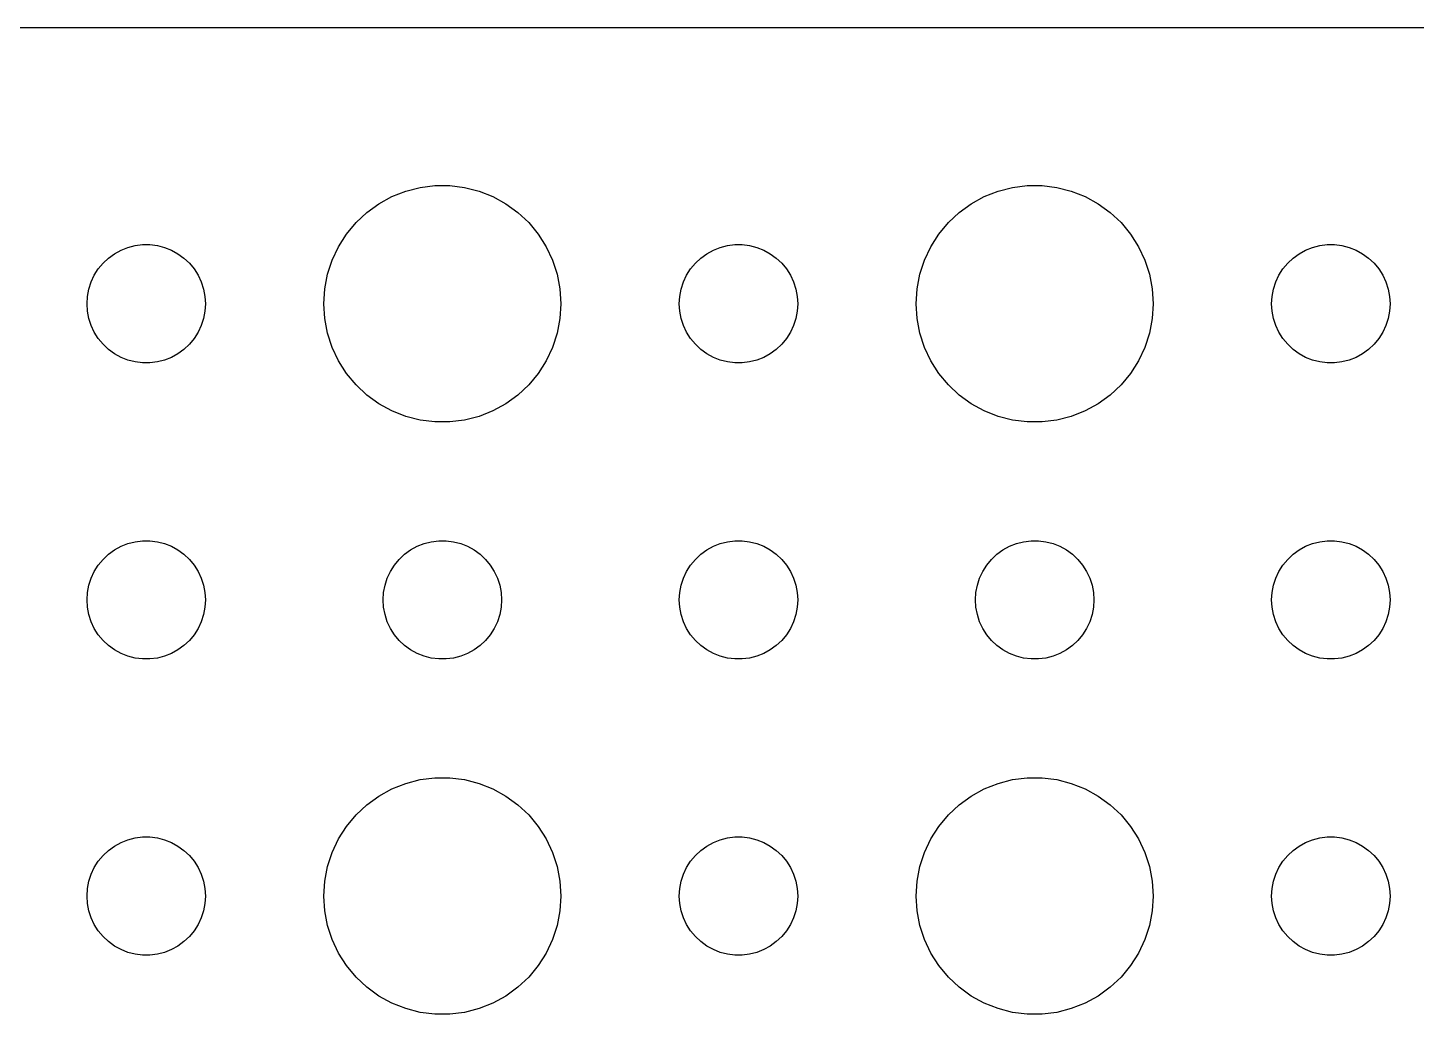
# Model space of a CAD drawing. Header units: metres. Extents: x -134 to 134, y 176 to 394.
# Drawn here: x -3 to 32.16, y 255.01 to 279.99 of the extents above; entities that cross this region are included whole.
import ezdxf

# ---------------------------------------------------------------- set-up
doc = ezdxf.new("R2010")
doc.units = ezdxf.units.M

msp = doc.modelspace()

# ---------------------------------------------------------------- linework, layer by layer
for p, q in [((129.814, 279.99), (-129.814, 279.99)), ((5.89252, 275.533), (6.22266, 275.714)), ((6.22266, 275.714), (6.57294, 275.853)), ((6.57294, 275.853), (6.93785, 275.947)), ((6.93785, 275.947), (7.31161, 275.994)), ((7.31161, 275.994), (7.68837, 275.994)), ((7.68837, 275.994), (8.06213, 275.947)), ((8.06213, 275.947), (8.42705, 275.853)), ((8.42705, 275.853), (8.77733, 275.714)), ((8.77733, 275.714), (9.10747, 275.533)), ((20.8925, 275.533), (21.2227, 275.714)), ((21.2227, 275.714), (21.5729, 275.853)), ((21.5729, 275.853), (21.9379, 275.947)), ((21.9379, 275.947), (22.3116, 275.994)), ((22.3116, 275.994), (22.6884, 275.994)), ((22.6884, 275.994), (23.0621, 275.947)), ((23.0621, 275.947), (23.427, 275.853)), ((23.427, 275.853), (23.7773, 275.714)), ((23.7773, 275.714), (24.1075, 275.533)), ((5.58772, 275.312), (5.89252, 275.533)), ((9.10747, 275.533), (9.41226, 275.312)), ((20.5877, 275.312), (20.8925, 275.533)), ((24.1075, 275.533), (24.4123, 275.312)), ((5.07294, 274.763), (5.31308, 275.054)), ((5.31308, 275.054), (5.58772, 275.312)), ((9.41226, 275.312), (9.6869, 275.054)), ((9.6869, 275.054), (9.92705, 274.763)), ((20.0729, 274.763), (20.3131, 275.054)), ((20.3131, 275.054), (20.5877, 275.312)), ((24.4123, 275.312), (24.6869, 275.054)), ((24.6869, 275.054), (24.927, 274.763)), ((4.87108, 274.445), (5.07294, 274.763)), ((9.92705, 274.763), (10.1289, 274.445)), ((19.8711, 274.445), (20.0729, 274.763)), ((24.927, 274.763), (25.1289, 274.445)), ((-0.95613, 274.156), (-0.80373, 274.266)), ((-0.80373, 274.266), (-0.63866, 274.357)), ((-0.63866, 274.357), (-0.46352, 274.427)), ((-0.46352, 274.427), (-0.28107, 274.473)), ((-0.28107, 274.473), (-0.09418, 274.497)), ((-0.09418, 274.497), (0.09418, 274.497)), ((0.09418, 274.497), (0.28107, 274.473)), ((0.28107, 274.473), (0.46352, 274.427)), ((0.46352, 274.427), (0.63866, 274.357)), ((0.63866, 274.357), (0.80373, 274.266)), ((0.80373, 274.266), (0.95613, 274.156)), ((4.71066, 274.104), (4.87108, 274.445)), ((10.1289, 274.445), (10.2893, 274.104)), ((14.0439, 274.156), (14.1963, 274.266)), ((14.1963, 274.266), (14.3613, 274.357)), ((14.3613, 274.357), (14.5365, 274.427)), ((14.5365, 274.427), (14.7189, 274.473)), ((14.7189, 274.473), (14.9058, 274.497)), ((14.9058, 274.497), (15.0942, 274.497)), ((15.0942, 274.497), (15.2811, 274.473)), ((15.2811, 274.473), (15.4635, 274.427)), ((15.4635, 274.427), (15.6387, 274.357)), ((15.6387, 274.357), (15.8037, 274.266)), ((15.8037, 274.266), (15.9561, 274.156)), ((19.7107, 274.104), (19.8711, 274.445)), ((25.1289, 274.445), (25.2893, 274.104)), ((29.0439, 274.156), (29.1963, 274.266)), ((29.1963, 274.266), (29.3613, 274.357)), ((29.3613, 274.357), (29.5365, 274.427)), ((29.5365, 274.427), (29.7189, 274.473)), ((29.7189, 274.473), (29.9058, 274.497)), ((29.9058, 274.497), (30.0942, 274.497)), ((30.0942, 274.497), (30.2811, 274.473)), ((30.2811, 274.473), (30.4635, 274.427)), ((30.4635, 274.427), (30.6387, 274.357)), ((30.6387, 274.357), (30.8037, 274.266)), ((30.8037, 274.266), (30.9561, 274.156)), ((-1.21352, 273.882), (-1.09344, 274.027)), ((-1.09344, 274.027), (-0.95613, 274.156)), ((0.95613, 274.156), (1.09344, 274.027)), ((1.09344, 274.027), (1.21352, 273.882)), ((4.59424, 273.746), (4.71066, 274.104)), ((10.2893, 274.104), (10.4057, 273.746)), ((13.7865, 273.882), (13.9065, 274.027)), ((13.9065, 274.027), (14.0439, 274.156)), ((15.9561, 274.156), (16.0934, 274.027)), ((16.0934, 274.027), (16.2135, 273.882)), ((19.5942, 273.746), (19.7107, 274.104)), ((25.2893, 274.104), (25.4057, 273.746)), ((28.7865, 273.882), (28.9065, 274.027)), ((28.9065, 274.027), (29.0439, 274.156)), ((30.9561, 274.156), (31.0934, 274.027)), ((31.0934, 274.027), (31.2135, 273.882)), ((-1.39465, 273.552), (-1.31445, 273.723)), ((-1.31445, 273.723), (-1.21352, 273.882)), ((1.21352, 273.882), (1.31445, 273.723)), ((1.31445, 273.723), (1.39465, 273.552)), ((4.52365, 273.376), (4.59424, 273.746)), ((10.4057, 273.746), (10.4763, 273.376)), ((13.6053, 273.552), (13.6855, 273.723)), ((13.6855, 273.723), (13.7865, 273.882)), ((16.2135, 273.882), (16.3145, 273.723)), ((16.3145, 273.723), (16.3947, 273.552)), ((19.5237, 273.376), (19.5942, 273.746)), ((25.4057, 273.746), (25.4763, 273.376)), ((28.6053, 273.552), (28.6855, 273.723)), ((28.6855, 273.723), (28.7865, 273.882)), ((31.2135, 273.882), (31.3145, 273.723)), ((31.3145, 273.723), (31.3947, 273.552)), ((-1.48816, 273.188), (-1.45287, 273.373)), ((-1.45287, 273.373), (-1.39465, 273.552)), ((1.39465, 273.552), (1.45287, 273.373)), ((1.45287, 273.373), (1.48816, 273.188)), ((4.5, 273), (4.52365, 273.376)), ((10.4763, 273.376), (10.5, 273)), ((13.5118, 273.188), (13.5471, 273.373)), ((13.5471, 273.373), (13.6053, 273.552)), ((16.3947, 273.552), (16.4529, 273.373)), ((16.4529, 273.373), (16.4882, 273.188)), ((19.5, 273), (19.5237, 273.376)), ((25.4763, 273.376), (25.5, 273)), ((28.5118, 273.188), (28.5471, 273.373)), ((28.5471, 273.373), (28.6053, 273.552)), ((31.3947, 273.552), (31.4529, 273.373)), ((31.4529, 273.373), (31.4882, 273.188)), ((-1.5, 273), (-1.48816, 273.188)), ((-1.48816, 272.812), (-1.5, 273)), ((1.48816, 273.188), (1.5, 273)), ((1.5, 273), (1.48816, 272.812)), ((4.52365, 272.624), (4.5, 273)), ((10.5, 273), (10.4763, 272.624)), ((13.5, 273), (13.5118, 273.188)), ((13.5118, 272.812), (13.5, 273)), ((16.4882, 273.188), (16.5, 273)), ((16.5, 273), (16.4882, 272.812)), ((19.5237, 272.624), (19.5, 273)), ((25.5, 273), (25.4763, 272.624)), ((28.5, 273), (28.5118, 273.188)), ((28.5118, 272.812), (28.5, 273)), ((31.4882, 273.188), (31.5, 273)), ((31.5, 273), (31.4882, 272.812)), ((-1.45287, 272.627), (-1.48816, 272.812)), ((-1.39465, 272.448), (-1.45287, 272.627)), ((1.45287, 272.627), (1.39465, 272.448)), ((1.48816, 272.812), (1.45287, 272.627)), ((4.59424, 272.254), (4.52365, 272.624)), ((10.4763, 272.624), (10.4057, 272.254)), ((13.5471, 272.627), (13.5118, 272.812)), ((13.6053, 272.448), (13.5471, 272.627)), ((16.4529, 272.627), (16.3947, 272.448)), ((16.4882, 272.812), (16.4529, 272.627)), ((19.5942, 272.254), (19.5237, 272.624)), ((25.4763, 272.624), (25.4057, 272.254)), ((28.5471, 272.627), (28.5118, 272.812)), ((28.6053, 272.448), (28.5471, 272.627)), ((31.4529, 272.627), (31.3947, 272.448)), ((31.4882, 272.812), (31.4529, 272.627)), ((-1.31445, 272.277), (-1.39465, 272.448)), ((-1.21352, 272.118), (-1.31445, 272.277)), ((1.31445, 272.277), (1.21352, 272.118)), ((1.39465, 272.448), (1.31445, 272.277)), ((4.71066, 271.896), (4.59424, 272.254)), ((10.4057, 272.254), (10.2893, 271.896)), ((13.6855, 272.277), (13.6053, 272.448)), ((13.7865, 272.118), (13.6855, 272.277)), ((16.3145, 272.277), (16.2135, 272.118)), ((16.3947, 272.448), (16.3145, 272.277)), ((19.7107, 271.896), (19.5942, 272.254)), ((25.4057, 272.254), (25.2893, 271.896)), ((28.6855, 272.277), (28.6053, 272.448)), ((28.7865, 272.118), (28.6855, 272.277)), ((31.3145, 272.277), (31.2135, 272.118)), ((31.3947, 272.448), (31.3145, 272.277)), ((-1.09344, 271.973), (-1.21352, 272.118)), ((-0.95613, 271.844), (-1.09344, 271.973)), ((-0.80373, 271.734), (-0.95613, 271.844)), ((0.95613, 271.844), (0.80373, 271.734)), ((1.09344, 271.973), (0.95613, 271.844)), ((1.21352, 272.118), (1.09344, 271.973)), ((4.87108, 271.555), (4.71066, 271.896)), ((10.2893, 271.896), (10.1289, 271.555)), ((13.9065, 271.973), (13.7865, 272.118)), ((14.0439, 271.844), (13.9065, 271.973)), ((14.1963, 271.734), (14.0439, 271.844)), ((15.9561, 271.844), (15.8037, 271.734)), ((16.0934, 271.973), (15.9561, 271.844)), ((16.2135, 272.118), (16.0934, 271.973)), ((19.8711, 271.555), (19.7107, 271.896)), ((25.2893, 271.896), (25.1289, 271.555)), ((28.9065, 271.973), (28.7865, 272.118)), ((29.0439, 271.844), (28.9065, 271.973)), ((29.1963, 271.734), (29.0439, 271.844)), ((30.9561, 271.844), (30.8037, 271.734)), ((31.0934, 271.973), (30.9561, 271.844)), ((31.2135, 272.118), (31.0934, 271.973)), ((-0.63866, 271.643), (-0.80373, 271.734)), ((-0.46352, 271.573), (-0.63866, 271.643)), ((-0.28107, 271.527), (-0.46352, 271.573)), ((-0.09418, 271.503), (-0.28107, 271.527)), ((0.09418, 271.503), (-0.09418, 271.503)), ((0.28107, 271.527), (0.09418, 271.503)), ((0.46352, 271.573), (0.28107, 271.527)), ((0.63866, 271.643), (0.46352, 271.573)), ((0.80373, 271.734), (0.63866, 271.643)), ((5.07294, 271.237), (4.87108, 271.555)), ((10.1289, 271.555), (9.92705, 271.237)), ((14.3613, 271.643), (14.1963, 271.734)), ((14.5365, 271.573), (14.3613, 271.643)), ((14.7189, 271.527), (14.5365, 271.573)), ((14.9058, 271.503), (14.7189, 271.527)), ((15.0942, 271.503), (14.9058, 271.503)), ((15.2811, 271.527), (15.0942, 271.503)), ((15.4635, 271.573), (15.2811, 271.527)), ((15.6387, 271.643), (15.4635, 271.573)), ((15.8037, 271.734), (15.6387, 271.643)), ((20.0729, 271.237), (19.8711, 271.555)), ((25.1289, 271.555), (24.927, 271.237)), ((29.3613, 271.643), (29.1963, 271.734)), ((29.5365, 271.573), (29.3613, 271.643)), ((29.7189, 271.527), (29.5365, 271.573)), ((29.9058, 271.503), (29.7189, 271.527)), ((30.0942, 271.503), (29.9058, 271.503)), ((30.2811, 271.527), (30.0942, 271.503)), ((30.4635, 271.573), (30.2811, 271.527)), ((30.6387, 271.643), (30.4635, 271.573)), ((30.8037, 271.734), (30.6387, 271.643)), ((5.31308, 270.946), (5.07294, 271.237)), ((9.92705, 271.237), (9.6869, 270.946)), ((20.3131, 270.946), (20.0729, 271.237)), ((24.927, 271.237), (24.6869, 270.946)), ((5.58772, 270.688), (5.31308, 270.946)), ((9.6869, 270.946), (9.41226, 270.688)), ((20.5877, 270.688), (20.3131, 270.946)), ((24.6869, 270.946), (24.4123, 270.688)), ((5.89252, 270.467), (5.58772, 270.688)), ((6.22266, 270.286), (5.89252, 270.467)), ((9.10747, 270.467), (8.77733, 270.286)), ((9.41226, 270.688), (9.10747, 270.467)), ((20.8925, 270.467), (20.5877, 270.688)), ((21.2227, 270.286), (20.8925, 270.467)), ((24.1075, 270.467), (23.7773, 270.286)), ((24.4123, 270.688), (24.1075, 270.467)), ((6.57294, 270.147), (6.22266, 270.286)), ((6.93785, 270.053), (6.57294, 270.147)), ((7.31161, 270.006), (6.93785, 270.053)), ((8.06213, 270.053), (7.68837, 270.006)), ((8.42705, 270.147), (8.06213, 270.053)), ((8.77733, 270.286), (8.42705, 270.147)), ((21.5729, 270.147), (21.2227, 270.286)), ((21.9379, 270.053), (21.5729, 270.147)), ((22.3116, 270.006), (21.9379, 270.053)), ((23.0621, 270.053), (22.6884, 270.006)), ((23.427, 270.147), (23.0621, 270.053)), ((23.7773, 270.286), (23.427, 270.147)), ((7.68837, 270.006), (7.31161, 270.006)), ((22.6884, 270.006), (22.3116, 270.006)), ((-0.63866, 266.857), (-0.46352, 266.927)), ((-0.46352, 266.927), (-0.28107, 266.973)), ((-0.28107, 266.973), (-0.09418, 266.997)), ((-0.09418, 266.997), (0.09418, 266.997)), ((0.09418, 266.997), (0.28107, 266.973)), ((0.28107, 266.973), (0.46352, 266.927)), ((0.46352, 266.927), (0.63866, 266.857)), ((6.86133, 266.857), (7.03647, 266.927)), ((7.03647, 266.927), (7.21892, 266.973)), ((7.21892, 266.973), (7.40581, 266.997)), ((7.40581, 266.997), (7.59418, 266.997)), ((7.59418, 266.997), (7.78107, 266.973)), ((7.78107, 266.973), (7.96352, 266.927)), ((7.96352, 266.927), (8.13866, 266.857)), ((14.3613, 266.857), (14.5365, 266.927)), ((14.5365, 266.927), (14.7189, 266.973)), ((14.7189, 266.973), (14.9058, 266.997)), ((14.9058, 266.997), (15.0942, 266.997)), ((15.0942, 266.997), (15.2811, 266.973)), ((15.2811, 266.973), (15.4635, 266.927)), ((15.4635, 266.927), (15.6387, 266.857)), ((21.8613, 266.857), (22.0365, 266.927)), ((22.0365, 266.927), (22.2189, 266.973)), ((22.2189, 266.973), (22.4058, 266.997)), ((22.4058, 266.997), (22.5942, 266.997)), ((22.5942, 266.997), (22.7811, 266.973)), ((22.7811, 266.973), (22.9635, 266.927)), ((22.9635, 266.927), (23.1387, 266.857)), ((29.3613, 266.857), (29.5365, 266.927)), ((29.5365, 266.927), (29.7189, 266.973)), ((29.7189, 266.973), (29.9058, 266.997)), ((29.9058, 266.997), (30.0942, 266.997)), ((30.0942, 266.997), (30.2811, 266.973)), ((30.2811, 266.973), (30.4635, 266.927)), ((30.4635, 266.927), (30.6387, 266.857)), ((-1.21352, 266.382), (-1.09344, 266.527)), ((-1.09344, 266.527), (-0.95613, 266.656)), ((-0.95613, 266.656), (-0.80373, 266.766)), ((-0.80373, 266.766), (-0.63866, 266.857)), ((0.63866, 266.857), (0.80373, 266.766)), ((0.80373, 266.766), (0.95613, 266.656)), ((0.95613, 266.656), (1.09344, 266.527)), ((1.09344, 266.527), (1.21352, 266.382)), ((6.28647, 266.382), (6.40654, 266.527)), ((6.40654, 266.527), (6.54385, 266.656)), ((6.54385, 266.656), (6.69626, 266.766)), ((6.69626, 266.766), (6.86133, 266.857)), ((8.13866, 266.857), (8.30373, 266.766)), ((8.30373, 266.766), (8.45613, 266.656)), ((8.45613, 266.656), (8.59344, 266.527)), ((8.59344, 266.527), (8.71352, 266.382)), ((13.7865, 266.382), (13.9065, 266.527)), ((13.9065, 266.527), (14.0439, 266.656)), ((14.0439, 266.656), (14.1963, 266.766)), ((14.1963, 266.766), (14.3613, 266.857)), ((15.6387, 266.857), (15.8037, 266.766)), ((15.8037, 266.766), (15.9561, 266.656)), ((15.9561, 266.656), (16.0934, 266.527)), ((16.0934, 266.527), (16.2135, 266.382)), ((21.2865, 266.382), (21.4065, 266.527)), ((21.4065, 266.527), (21.5439, 266.656)), ((21.5439, 266.656), (21.6963, 266.766)), ((21.6963, 266.766), (21.8613, 266.857)), ((23.1387, 266.857), (23.3037, 266.766)), ((23.3037, 266.766), (23.4561, 266.656)), ((23.4561, 266.656), (23.5934, 266.527)), ((23.5934, 266.527), (23.7135, 266.382)), ((28.7865, 266.382), (28.9065, 266.527)), ((28.9065, 266.527), (29.0439, 266.656)), ((29.0439, 266.656), (29.1963, 266.766)), ((29.1963, 266.766), (29.3613, 266.857)), ((30.6387, 266.857), (30.8037, 266.766)), ((30.8037, 266.766), (30.9561, 266.656)), ((30.9561, 266.656), (31.0934, 266.527)), ((31.0934, 266.527), (31.2135, 266.382)), ((-1.39465, 266.052), (-1.31445, 266.223)), ((-1.31445, 266.223), (-1.21352, 266.382)), ((1.21352, 266.382), (1.31445, 266.223)), ((1.31445, 266.223), (1.39465, 266.052)), ((6.10533, 266.052), (6.18553, 266.223)), ((6.18553, 266.223), (6.28647, 266.382)), ((8.71352, 266.382), (8.81445, 266.223)), ((8.81445, 266.223), (8.89465, 266.052)), ((13.6053, 266.052), (13.6855, 266.223)), ((13.6855, 266.223), (13.7865, 266.382)), ((16.2135, 266.382), (16.3145, 266.223)), ((16.3145, 266.223), (16.3947, 266.052)), ((21.1053, 266.052), (21.1855, 266.223)), ((21.1855, 266.223), (21.2865, 266.382)), ((23.7135, 266.382), (23.8145, 266.223)), ((23.8145, 266.223), (23.8947, 266.052)), ((28.6053, 266.052), (28.6855, 266.223)), ((28.6855, 266.223), (28.7865, 266.382)), ((31.2135, 266.382), (31.3145, 266.223)), ((31.3145, 266.223), (31.3947, 266.052)), ((-1.48816, 265.688), (-1.45287, 265.873)), ((-1.45287, 265.873), (-1.39465, 266.052)), ((1.39465, 266.052), (1.45287, 265.873)), ((1.45287, 265.873), (1.48816, 265.688)), ((6.01183, 265.688), (6.04712, 265.873)), ((6.04712, 265.873), (6.10533, 266.052)), ((8.89465, 266.052), (8.95287, 265.873)), ((8.95287, 265.873), (8.98816, 265.688)), ((13.5118, 265.688), (13.5471, 265.873)), ((13.5471, 265.873), (13.6053, 266.052)), ((16.3947, 266.052), (16.4529, 265.873)), ((16.4529, 265.873), (16.4882, 265.688)), ((21.0118, 265.688), (21.0471, 265.873)), ((21.0471, 265.873), (21.1053, 266.052)), ((23.8947, 266.052), (23.9529, 265.873)), ((23.9529, 265.873), (23.9882, 265.688)), ((28.5118, 265.688), (28.5471, 265.873)), ((28.5471, 265.873), (28.6053, 266.052)), ((31.3947, 266.052), (31.4529, 265.873)), ((31.4529, 265.873), (31.4882, 265.688)), ((-1.5, 265.5), (-1.48816, 265.688)), ((-1.48816, 265.312), (-1.5, 265.5)), ((1.48816, 265.688), (1.5, 265.5)), ((1.5, 265.5), (1.48816, 265.312)), ((6, 265.5), (6.01183, 265.688)), ((6.01183, 265.312), (6, 265.5)), ((8.98816, 265.688), (9, 265.5)), ((9, 265.5), (8.98816, 265.312)), ((13.5, 265.5), (13.5118, 265.688)), ((13.5118, 265.312), (13.5, 265.5)), ((16.4882, 265.688), (16.5, 265.5)), ((16.5, 265.5), (16.4882, 265.312)), ((21, 265.5), (21.0118, 265.688)), ((21.0118, 265.312), (21, 265.5)), ((23.9882, 265.688), (24, 265.5)), ((24, 265.5), (23.9882, 265.312)), ((28.5, 265.5), (28.5118, 265.688)), ((28.5118, 265.312), (28.5, 265.5)), ((31.4882, 265.688), (31.5, 265.5)), ((31.5, 265.5), (31.4882, 265.312)), ((-1.45287, 265.127), (-1.48816, 265.312)), ((-1.39465, 264.948), (-1.45287, 265.127)), ((1.45287, 265.127), (1.39465, 264.948)), ((1.48816, 265.312), (1.45287, 265.127)), ((6.04712, 265.127), (6.01183, 265.312)), ((6.10533, 264.948), (6.04712, 265.127)), ((8.95287, 265.127), (8.89465, 264.948)), ((8.98816, 265.312), (8.95287, 265.127)), ((13.5471, 265.127), (13.5118, 265.312)), ((13.6053, 264.948), (13.5471, 265.127)), ((16.4529, 265.127), (16.3947, 264.948)), ((16.4882, 265.312), (16.4529, 265.127)), ((21.0471, 265.127), (21.0118, 265.312)), ((21.1053, 264.948), (21.0471, 265.127)), ((23.9529, 265.127), (23.8947, 264.948)), ((23.9882, 265.312), (23.9529, 265.127)), ((28.5471, 265.127), (28.5118, 265.312)), ((28.6053, 264.948), (28.5471, 265.127)), ((31.4529, 265.127), (31.3947, 264.948)), ((31.4882, 265.312), (31.4529, 265.127)), ((-1.31445, 264.777), (-1.39465, 264.948)), ((-1.21352, 264.618), (-1.31445, 264.777)), ((1.31445, 264.777), (1.21352, 264.618)), ((1.39465, 264.948), (1.31445, 264.777)), ((6.18553, 264.777), (6.10533, 264.948)), ((6.28647, 264.618), (6.18553, 264.777)), ((8.81445, 264.777), (8.71352, 264.618)), ((8.89465, 264.948), (8.81445, 264.777)), ((13.6855, 264.777), (13.6053, 264.948)), ((13.7865, 264.618), (13.6855, 264.777)), ((16.3145, 264.777), (16.2135, 264.618)), ((16.3947, 264.948), (16.3145, 264.777)), ((21.1855, 264.777), (21.1053, 264.948)), ((21.2865, 264.618), (21.1855, 264.777)), ((23.8145, 264.777), (23.7135, 264.618)), ((23.8947, 264.948), (23.8145, 264.777)), ((28.6855, 264.777), (28.6053, 264.948)), ((28.7865, 264.618), (28.6855, 264.777)), ((31.3145, 264.777), (31.2135, 264.618)), ((31.3947, 264.948), (31.3145, 264.777)), ((-1.09344, 264.473), (-1.21352, 264.618)), ((-0.95613, 264.344), (-1.09344, 264.473)), ((1.09344, 264.473), (0.95613, 264.344)), ((1.21352, 264.618), (1.09344, 264.473)), ((6.40654, 264.473), (6.28647, 264.618)), ((6.54385, 264.344), (6.40654, 264.473)), ((8.59344, 264.473), (8.45613, 264.344)), ((8.71352, 264.618), (8.59344, 264.473)), ((13.9065, 264.473), (13.7865, 264.618)), ((14.0439, 264.344), (13.9065, 264.473)), ((16.0934, 264.473), (15.9561, 264.344)), ((16.2135, 264.618), (16.0934, 264.473)), ((21.4065, 264.473), (21.2865, 264.618)), ((21.5439, 264.344), (21.4065, 264.473)), ((23.5934, 264.473), (23.4561, 264.344)), ((23.7135, 264.618), (23.5934, 264.473)), ((28.9065, 264.473), (28.7865, 264.618)), ((29.0439, 264.344), (28.9065, 264.473)), ((31.0934, 264.473), (30.9561, 264.344)), ((31.2135, 264.618), (31.0934, 264.473)), ((-0.80373, 264.234), (-0.95613, 264.344)), ((-0.63866, 264.143), (-0.80373, 264.234)), ((-0.46352, 264.073), (-0.63866, 264.143)), ((-0.28107, 264.027), (-0.46352, 264.073)), ((0.46352, 264.073), (0.28107, 264.027)), ((0.63866, 264.143), (0.46352, 264.073)), ((0.80373, 264.234), (0.63866, 264.143)), ((0.95613, 264.344), (0.80373, 264.234)), ((6.69626, 264.234), (6.54385, 264.344)), ((6.86133, 264.143), (6.69626, 264.234)), ((7.03647, 264.073), (6.86133, 264.143)), ((7.21892, 264.027), (7.03647, 264.073)), ((7.96352, 264.073), (7.78107, 264.027)), ((8.13866, 264.143), (7.96352, 264.073)), ((8.30373, 264.234), (8.13866, 264.143)), ((8.45613, 264.344), (8.30373, 264.234)), ((14.1963, 264.234), (14.0439, 264.344)), ((14.3613, 264.143), (14.1963, 264.234)), ((14.5365, 264.073), (14.3613, 264.143)), ((14.7189, 264.027), (14.5365, 264.073)), ((15.4635, 264.073), (15.2811, 264.027)), ((15.6387, 264.143), (15.4635, 264.073)), ((15.8037, 264.234), (15.6387, 264.143)), ((15.9561, 264.344), (15.8037, 264.234)), ((21.6963, 264.234), (21.5439, 264.344)), ((21.8613, 264.143), (21.6963, 264.234)), ((22.0365, 264.073), (21.8613, 264.143)), ((22.2189, 264.027), (22.0365, 264.073)), ((22.9635, 264.073), (22.7811, 264.027)), ((23.1387, 264.143), (22.9635, 264.073)), ((23.3037, 264.234), (23.1387, 264.143)), ((23.4561, 264.344), (23.3037, 264.234)), ((29.1963, 264.234), (29.0439, 264.344)), ((29.3613, 264.143), (29.1963, 264.234)), ((29.5365, 264.073), (29.3613, 264.143)), ((29.7189, 264.027), (29.5365, 264.073)), ((30.4635, 264.073), (30.2811, 264.027)), ((30.6387, 264.143), (30.4635, 264.073)), ((30.8037, 264.234), (30.6387, 264.143)), ((30.9561, 264.344), (30.8037, 264.234)), ((-0.09418, 264.003), (-0.28107, 264.027)), ((0.09418, 264.003), (-0.09418, 264.003)), ((0.28107, 264.027), (0.09418, 264.003)), ((7.40581, 264.003), (7.21892, 264.027)), ((7.59418, 264.003), (7.40581, 264.003)), ((7.78107, 264.027), (7.59418, 264.003)), ((14.9058, 264.003), (14.7189, 264.027)), ((15.0942, 264.003), (14.9058, 264.003)), ((15.2811, 264.027), (15.0942, 264.003)), ((22.4058, 264.003), (22.2189, 264.027)), ((22.5942, 264.003), (22.4058, 264.003)), ((22.7811, 264.027), (22.5942, 264.003)), ((29.9058, 264.003), (29.7189, 264.027)), ((30.0942, 264.003), (29.9058, 264.003)), ((30.2811, 264.027), (30.0942, 264.003)), ((6.57294, 260.853), (6.93785, 260.947)), ((6.93785, 260.947), (7.31161, 260.994)), ((7.31161, 260.994), (7.68837, 260.994)), ((7.68837, 260.994), (8.06213, 260.947)), ((8.06213, 260.947), (8.42705, 260.853)), ((21.5729, 260.853), (21.9379, 260.947)), ((21.9379, 260.947), (22.3116, 260.994)), ((22.3116, 260.994), (22.6884, 260.994)), ((22.6884, 260.994), (23.0621, 260.947)), ((23.0621, 260.947), (23.427, 260.853)), ((5.89252, 260.533), (6.22266, 260.714)), ((6.22266, 260.714), (6.57294, 260.853)), ((8.42705, 260.853), (8.77733, 260.714)), ((8.77733, 260.714), (9.10747, 260.533)), ((20.8925, 260.533), (21.2227, 260.714)), ((21.2227, 260.714), (21.5729, 260.853)), ((23.427, 260.853), (23.7773, 260.714)), ((23.7773, 260.714), (24.1075, 260.533)), ((5.31308, 260.054), (5.58772, 260.312)), ((5.58772, 260.312), (5.89252, 260.533)), ((9.10747, 260.533), (9.41226, 260.312)), ((9.41226, 260.312), (9.6869, 260.054)), ((20.3131, 260.054), (20.5877, 260.312)), ((20.5877, 260.312), (20.8925, 260.533)), ((24.1075, 260.533), (24.4123, 260.312)), ((24.4123, 260.312), (24.6869, 260.054)), ((5.07294, 259.763), (5.31308, 260.054)), ((9.6869, 260.054), (9.92705, 259.763)), ((20.0729, 259.763), (20.3131, 260.054)), ((24.6869, 260.054), (24.927, 259.763)), ((-0.28107, 259.473), (-0.09418, 259.497)), ((-0.09418, 259.497), (0.09418, 259.497)), ((0.09418, 259.497), (0.28107, 259.473)), ((4.87108, 259.445), (5.07294, 259.763)), ((9.92705, 259.763), (10.1289, 259.445)), ((14.7189, 259.473), (14.9058, 259.497)), ((14.9058, 259.497), (15.0942, 259.497)), ((15.0942, 259.497), (15.2811, 259.473)), ((19.8711, 259.445), (20.0729, 259.763)), ((24.927, 259.763), (25.1289, 259.445)), ((29.7189, 259.473), (29.9058, 259.497)), ((29.9058, 259.497), (30.0942, 259.497)), ((30.0942, 259.497), (30.2811, 259.473)), ((-1.09344, 259.027), (-0.95613, 259.156)), ((-0.95613, 259.156), (-0.80373, 259.266)), ((-0.80373, 259.266), (-0.63866, 259.357)), ((-0.63866, 259.357), (-0.46352, 259.427)), ((-0.46352, 259.427), (-0.28107, 259.473)), ((0.28107, 259.473), (0.46352, 259.427)), ((0.46352, 259.427), (0.63866, 259.357)), ((0.63866, 259.357), (0.80373, 259.266)), ((0.80373, 259.266), (0.95613, 259.156)), ((0.95613, 259.156), (1.09344, 259.027)), ((4.71066, 259.104), (4.87108, 259.445)), ((10.1289, 259.445), (10.2893, 259.104)), ((13.9065, 259.027), (14.0439, 259.156)), ((14.0439, 259.156), (14.1963, 259.266)), ((14.1963, 259.266), (14.3613, 259.357)), ((14.3613, 259.357), (14.5365, 259.427)), ((14.5365, 259.427), (14.7189, 259.473)), ((15.2811, 259.473), (15.4635, 259.427)), ((15.4635, 259.427), (15.6387, 259.357)), ((15.6387, 259.357), (15.8037, 259.266)), ((15.8037, 259.266), (15.9561, 259.156)), ((15.9561, 259.156), (16.0934, 259.027)), ((19.7107, 259.104), (19.8711, 259.445)), ((25.1289, 259.445), (25.2893, 259.104)), ((28.9065, 259.027), (29.0439, 259.156)), ((29.0439, 259.156), (29.1963, 259.266)), ((29.1963, 259.266), (29.3613, 259.357)), ((29.3613, 259.357), (29.5365, 259.427)), ((29.5365, 259.427), (29.7189, 259.473)), ((30.2811, 259.473), (30.4635, 259.427)), ((30.4635, 259.427), (30.6387, 259.357)), ((30.6387, 259.357), (30.8037, 259.266)), ((30.8037, 259.266), (30.9561, 259.156)), ((30.9561, 259.156), (31.0934, 259.027)), ((-1.31445, 258.723), (-1.21352, 258.882)), ((-1.21352, 258.882), (-1.09344, 259.027)), ((1.09344, 259.027), (1.21352, 258.882)), ((1.21352, 258.882), (1.31445, 258.723)), ((4.59424, 258.746), (4.71066, 259.104)), ((10.2893, 259.104), (10.4057, 258.746)), ((13.6855, 258.723), (13.7865, 258.882)), ((13.7865, 258.882), (13.9065, 259.027)), ((16.0934, 259.027), (16.2135, 258.882)), ((16.2135, 258.882), (16.3145, 258.723)), ((19.5942, 258.746), (19.7107, 259.104)), ((25.2893, 259.104), (25.4057, 258.746)), ((28.6855, 258.723), (28.7865, 258.882)), ((28.7865, 258.882), (28.9065, 259.027)), ((31.0934, 259.027), (31.2135, 258.882)), ((31.2135, 258.882), (31.3145, 258.723)), ((-1.45287, 258.373), (-1.39465, 258.552)), ((-1.39465, 258.552), (-1.31445, 258.723)), ((1.31445, 258.723), (1.39465, 258.552)), ((1.39465, 258.552), (1.45287, 258.373)), ((4.52365, 258.376), (4.59424, 258.746)), ((10.4057, 258.746), (10.4763, 258.376)), ((13.5471, 258.373), (13.6053, 258.552)), ((13.6053, 258.552), (13.6855, 258.723)), ((16.3145, 258.723), (16.3947, 258.552)), ((16.3947, 258.552), (16.4529, 258.373)), ((19.5237, 258.376), (19.5942, 258.746)), ((25.4057, 258.746), (25.4763, 258.376)), ((28.5471, 258.373), (28.6053, 258.552)), ((28.6053, 258.552), (28.6855, 258.723)), ((31.3145, 258.723), (31.3947, 258.552)), ((31.3947, 258.552), (31.4529, 258.373)), ((-1.5, 258), (-1.48816, 258.188)), ((-1.48816, 258.188), (-1.45287, 258.373)), ((1.45287, 258.373), (1.48816, 258.188)), ((1.48816, 258.188), (1.5, 258)), ((4.5, 258), (4.52365, 258.376)), ((10.4763, 258.376), (10.5, 258)), ((13.5, 258), (13.5118, 258.188)), ((13.5118, 258.188), (13.5471, 258.373)), ((16.4529, 258.373), (16.4882, 258.188)), ((16.4882, 258.188), (16.5, 258)), ((19.5, 258), (19.5237, 258.376)), ((25.4763, 258.376), (25.5, 258)), ((28.5, 258), (28.5118, 258.188)), ((28.5118, 258.188), (28.5471, 258.373)), ((31.4529, 258.373), (31.4882, 258.188)), ((31.4882, 258.188), (31.5, 258)), ((-1.48816, 257.812), (-1.5, 258)), ((-1.45287, 257.627), (-1.48816, 257.812)), ((1.48816, 257.812), (1.45287, 257.627)), ((1.5, 258), (1.48816, 257.812)), ((4.52365, 257.624), (4.5, 258)), ((10.5, 258), (10.4763, 257.624)), ((13.5118, 257.812), (13.5, 258)), ((13.5471, 257.627), (13.5118, 257.812)), ((16.4882, 257.812), (16.4529, 257.627)), ((16.5, 258), (16.4882, 257.812)), ((19.5237, 257.624), (19.5, 258)), ((25.5, 258), (25.4763, 257.624)), ((28.5118, 257.812), (28.5, 258)), ((28.5471, 257.627), (28.5118, 257.812)), ((31.4882, 257.812), (31.4529, 257.627)), ((31.5, 258), (31.4882, 257.812)), ((-1.39465, 257.448), (-1.45287, 257.627)), ((-1.31445, 257.277), (-1.39465, 257.448)), ((1.39465, 257.448), (1.31445, 257.277)), ((1.45287, 257.627), (1.39465, 257.448)), ((4.59424, 257.254), (4.52365, 257.624)), ((10.4763, 257.624), (10.4057, 257.254)), ((13.6053, 257.448), (13.5471, 257.627)), ((13.6855, 257.277), (13.6053, 257.448)), ((16.3947, 257.448), (16.3145, 257.277)), ((16.4529, 257.627), (16.3947, 257.448)), ((19.5942, 257.254), (19.5237, 257.624)), ((25.4763, 257.624), (25.4057, 257.254)), ((28.6053, 257.448), (28.5471, 257.627)), ((28.6855, 257.277), (28.6053, 257.448)), ((31.3947, 257.448), (31.3145, 257.277)), ((31.4529, 257.627), (31.3947, 257.448)), ((-1.21352, 257.118), (-1.31445, 257.277)), ((-1.09344, 256.973), (-1.21352, 257.118)), ((1.21352, 257.118), (1.09344, 256.973)), ((1.31445, 257.277), (1.21352, 257.118)), ((4.71066, 256.896), (4.59424, 257.254)), ((10.4057, 257.254), (10.2893, 256.896)), ((13.7865, 257.118), (13.6855, 257.277)), ((13.9065, 256.973), (13.7865, 257.118)), ((16.2135, 257.118), (16.0934, 256.973)), ((16.3145, 257.277), (16.2135, 257.118)), ((19.7107, 256.896), (19.5942, 257.254)), ((25.4057, 257.254), (25.2893, 256.896)), ((28.7865, 257.118), (28.6855, 257.277)), ((28.9065, 256.973), (28.7865, 257.118)), ((31.2135, 257.118), (31.0934, 256.973)), ((31.3145, 257.277), (31.2135, 257.118)), ((-0.95613, 256.844), (-1.09344, 256.973)), ((-0.80373, 256.734), (-0.95613, 256.844)), ((-0.63866, 256.643), (-0.80373, 256.734)), ((0.80373, 256.734), (0.63866, 256.643)), ((0.95613, 256.844), (0.80373, 256.734)), ((1.09344, 256.973), (0.95613, 256.844)), ((4.87108, 256.555), (4.71066, 256.896)), ((10.2893, 256.896), (10.1289, 256.555)), ((14.0439, 256.844), (13.9065, 256.973)), ((14.1963, 256.734), (14.0439, 256.844)), ((14.3613, 256.643), (14.1963, 256.734)), ((15.8037, 256.734), (15.6387, 256.643)), ((15.9561, 256.844), (15.8037, 256.734)), ((16.0934, 256.973), (15.9561, 256.844)), ((19.8711, 256.555), (19.7107, 256.896)), ((25.2893, 256.896), (25.1289, 256.555)), ((29.0439, 256.844), (28.9065, 256.973)), ((29.1963, 256.734), (29.0439, 256.844)), ((29.3613, 256.643), (29.1963, 256.734)), ((30.8037, 256.734), (30.6387, 256.643)), ((30.9561, 256.844), (30.8037, 256.734)), ((31.0934, 256.973), (30.9561, 256.844)), ((-0.46352, 256.573), (-0.63866, 256.643)), ((-0.28107, 256.527), (-0.46352, 256.573)), ((-0.09418, 256.503), (-0.28107, 256.527)), ((0.09418, 256.503), (-0.09418, 256.503)), ((0.28107, 256.527), (0.09418, 256.503)), ((0.46352, 256.573), (0.28107, 256.527)), ((0.63866, 256.643), (0.46352, 256.573)), ((5.07294, 256.237), (4.87108, 256.555)), ((10.1289, 256.555), (9.92705, 256.237)), ((14.5365, 256.573), (14.3613, 256.643)), ((14.7189, 256.527), (14.5365, 256.573)), ((14.9058, 256.503), (14.7189, 256.527)), ((15.0942, 256.503), (14.9058, 256.503)), ((15.2811, 256.527), (15.0942, 256.503)), ((15.4635, 256.573), (15.2811, 256.527)), ((15.6387, 256.643), (15.4635, 256.573)), ((20.0729, 256.237), (19.8711, 256.555)), ((25.1289, 256.555), (24.927, 256.237)), ((29.5365, 256.573), (29.3613, 256.643)), ((29.7189, 256.527), (29.5365, 256.573)), ((29.9058, 256.503), (29.7189, 256.527)), ((30.0942, 256.503), (29.9058, 256.503)), ((30.2811, 256.527), (30.0942, 256.503)), ((30.4635, 256.573), (30.2811, 256.527)), ((30.6387, 256.643), (30.4635, 256.573)), ((5.31308, 255.946), (5.07294, 256.237)), ((9.92705, 256.237), (9.6869, 255.946)), ((20.3131, 255.946), (20.0729, 256.237)), ((24.927, 256.237), (24.6869, 255.946)), ((5.58772, 255.688), (5.31308, 255.946)), ((5.89252, 255.467), (5.58772, 255.688)), ((9.41226, 255.688), (9.10747, 255.467)), ((9.6869, 255.946), (9.41226, 255.688)), ((20.5877, 255.688), (20.3131, 255.946)), ((20.8925, 255.467), (20.5877, 255.688)), ((24.4123, 255.688), (24.1075, 255.467)), ((24.6869, 255.946), (24.4123, 255.688)), ((6.22266, 255.286), (5.89252, 255.467)), ((6.57294, 255.147), (6.22266, 255.286)), ((8.77733, 255.286), (8.42705, 255.147)), ((9.10747, 255.467), (8.77733, 255.286)), ((21.2227, 255.286), (20.8925, 255.467)), ((21.5729, 255.147), (21.2227, 255.286)), ((23.7773, 255.286), (23.427, 255.147)), ((24.1075, 255.467), (23.7773, 255.286)), ((6.93785, 255.053), (6.57294, 255.147)), ((7.31161, 255.006), (6.93785, 255.053)), ((7.68837, 255.006), (7.31161, 255.006)), ((8.06213, 255.053), (7.68837, 255.006)), ((8.42705, 255.147), (8.06213, 255.053)), ((21.9379, 255.053), (21.5729, 255.147)), ((22.3116, 255.006), (21.9379, 255.053)), ((22.6884, 255.006), (22.3116, 255.006)), ((23.0621, 255.053), (22.6884, 255.006)), ((23.427, 255.147), (23.0621, 255.053))]:
    msp.add_line(p, q)

doc.saveas('drawing.dxf')
